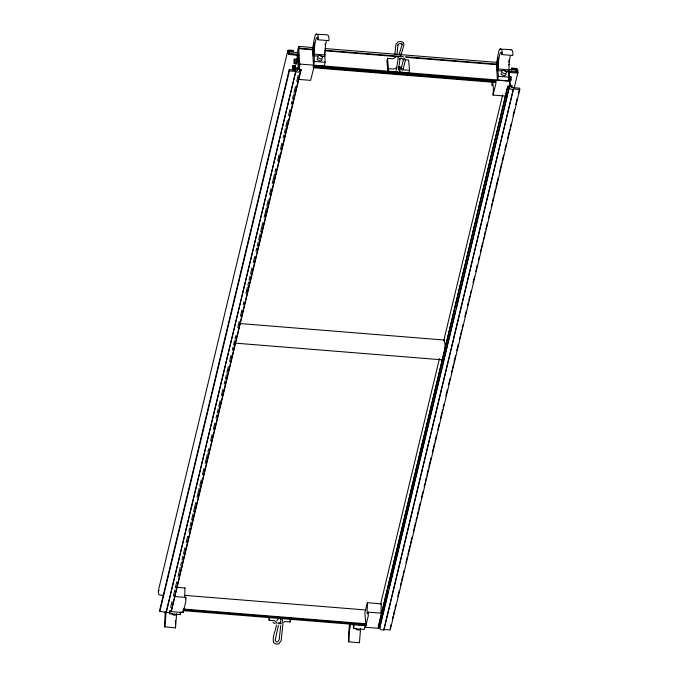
<?xml version="1.0" encoding="UTF-8"?>
<svg xmlns="http://www.w3.org/2000/svg" width="678" height="678" viewBox="0 0 678 678"><rect width="100%" height="100%" fill="white"/><g stroke="black" fill="none" stroke-linecap="round" stroke-linejoin="round"><path stroke-width="1.02" d="M313.524 65.351C315.194 60.596 313.583 55.664 314.38 50.774A9.95 1.644 -85.4 0 1 315.075 42.816L316.007 38.816L317.101 37.307L318.067 39.773L328.796 40.638L329.084 39.434L328.542 35.781L326.974 34.764L315.795 34.264C314.194 35.502 312.075 54.774 312.448 48.545L313.524 65.351L324.254 66.224C325.923 61.461 324.313 56.528 325.109 51.638A9.95 1.644 -85.4 0 1 325.804 43.689L326.304 41.35M498.271 68.97L498.313 65.613A9.95 1.644 -85.4 0 1 499.016 57.664L499.949 53.655L501.042 52.147L502.008 54.613L512.738 55.477L513.017 54.274L512.475 50.621L510.907 49.604L499.737 49.113C498.127 50.342 496.016 69.622 496.381 63.385L497.466 80.199L508.195 81.063L509.127 77.156L498.398 76.292L497.872 70.614L498.271 68.97L509 69.842L509.042 66.478A9.95 1.644 -85.4 0 1 509.746 58.528L510.246 56.189M396.935 54.765L397.952 44.943L397.376 45.553L399.113 43.756L400.91 43.629L402.342 44.367L401.656 43.901L401.944 45.121L399.13 54.257L399.859 55.096L401.054 55.028L401.062 54.155M324.618 52.308L324.499 55.02M293.057 68.105L292.811 65.427L294.803 65.588L295.049 68.266L293.057 68.105L292.676 69.707L294.667 69.859L294.871 65.096L294.566 65.868M294.184 63.427L294.311 59.155L296.303 59.308L296.625 59.85L296.176 63.588L294.184 63.427L294.311 59.155M295.413 70.054L295.142 68.088L297.134 68.241L297.405 70.207M509.254 78.436L508.983 76.47L510.975 76.639L510.848 80.911L510.526 80.368M509.746 84.877L509.475 82.911M512.076 87.53L511.805 85.564L509.814 85.403M175.39 620.37L175.526 627.879L176.594 613.895M295.532 68.147L295.252 65.122L294.947 65.902M495.296 82.207L495.906 80.14L495.889 83.623L493.05 95.073L505.856 96.107M165.11 612.251L164.669 626.836L175.526 627.879M508.847 64.91L508.881 64.452M297.549 51.223L298.744 46.409L312.465 47.519M282.938 623.675L281.201 640.524L278.921 643.803L275.938 644.1L273.675 642.6C271.886 636.701 275.87 630.676 276.438 624.87M508.831 62.317L509.076 59.715M394.884 54.503L395.96 44.163L398.308 41.748L401.249 41.536L403.478 42.68L403.969 44.731L401.054 55.028M280.734 625.548L279.183 639.786L277.76 641.837L276.471 641.964L275.149 640.32L278.395 625.447M396.452 69.317L398.308 57.206M398.401 69.978L400.181 58.147L399.418 58.978L401.334 58.105M445.319 353.28L445.505 351.899M360.535 628.735L359.467 642.719L348.738 641.854L348.602 634.345L349.551 623.158M299.523 64.944L299.1 66.376M382.078 617.099L382.256 615.929M492.101 81.784L492.025 85.487L492.847 83.241L493.406 88.759L493.05 95.073M295.15 68.114L294.608 70.376M166.279 611.166L164.796 627.014M298.074 55.384L296.828 54.215L288.947 53.308L288.836 50.833L293.498 51.121L293.438 50.443L288.836 50.079L287.76 50.791L158.211 591.241L158.906 594.801L163.551 595.428M288.853 53.943L289.345 51.884L297.778 52.562M287.76 50.791L288.455 54.35L295.972 55.215L297.193 56.121L298.413 69.241L296.981 70.198L289.277 69.58L159.728 610.022L159.855 611.378L168.949 612.649L170.025 611.929L169.898 610.581L171.432 610.7L300.981 70.258L300.905 69.444L299.371 69.326L297.71 51.46L297.286 53.248M159.855 611.378L289.404 70.936L289.277 69.58M292.811 65.427L292.676 69.707M299.091 66.342L299.718 64.046L298.651 47.435L298.812 48.138L312.533 49.248M298.812 48.138L298.744 46.409M295.922 60.901L296.303 59.308M166.212 611.895L295.761 71.444L289.404 70.936M166.263 612.437L295.761 71.444M299.354 69.19L299.744 64.402M170.636 607.488L172.119 601.318M173.348 596.165L174.831 589.987M175.322 587.936L176.805 581.758M178.043 576.605L180.263 567.342M180.755 565.283L181.492 562.198M181.992 560.138L182.975 556.019M183.467 553.96L184.95 547.782M186.179 542.637L187.662 536.459M188.899 531.315L189.637 528.23M190.128 526.17L191.12 522.052M191.611 519.992L193.094 513.814M193.586 511.754L195.806 502.491M197.044 497.347L199.264 488.075M199.756 486.016L201.239 479.846M202.468 474.693L203.951 468.523M205.18 463.371L207.4 454.107M207.9 452.048L208.638 448.963M210.612 440.725L212.095 434.547M213.324 429.403L214.807 423.225M216.045 418.08L216.782 414.987M217.274 412.927L218.265 408.817M218.757 406.758L220.231 400.579M221.469 395.427L222.952 389.257M224.181 384.104L224.926 381.019M225.418 378.96L226.401 374.841M226.901 372.781L228.376 366.603M229.613 361.459L231.096 355.28M232.325 350.136L233.071 347.051M233.563 344.992L234.546 340.873M235.037 338.814L235.783 335.72M237.758 327.491L239.232 321.313M240.47 316.168L241.953 309.99M243.182 304.837L243.927 301.752M245.902 293.515L247.377 287.345M247.868 285.285L248.614 282.192M249.106 280.133L250.097 276.014M250.589 273.963L252.063 267.785M253.301 262.632L254.784 256.462M256.013 251.309L256.759 248.224M257.25 246.165L258.233 242.046M258.733 239.987L260.208 233.808M260.708 231.749L262.928 222.486M264.157 217.341L266.378 208.078M266.869 206.019L268.352 199.841M269.59 194.696L271.064 188.518M272.302 183.374L274.522 174.102M275.014 172.043L275.76 168.958M277.726 160.72L279.209 154.55M280.446 149.397L281.921 143.219M283.158 138.075L283.896 134.99M284.396 132.93L285.379 128.812M285.87 126.752L287.353 120.574M288.591 115.429L290.065 109.251M291.303 104.107L292.04 101.014M292.532 98.954L293.523 94.844M294.015 92.784L295.498 86.606M296.727 81.453L298.21 75.283M181.009 611.675L180.306 614.599L169.576 613.734L170.28 610.81M189.12 535.773L171.432 610.7M189.611 533.713L256.242 255.767M256.733 253.708L300.905 69.444M313.321 66.063L313.507 65.419L313.49 68.902L310.643 80.351L298.82 79.402M400.028 56.681L396.774 56.579L392.918 58.791L387.519 58.359L386.901 60.935L387.858 71.215L397.13 71.97L397.266 71.402M387.858 71.215L388.477 68.639L387.519 58.359M401.868 58.257L403.198 59.622L408.597 60.054L409.554 70.343L408.936 72.919L399.656 72.173L399.791 71.605M277.2 623.455L274.531 620.717L269.132 620.285L269.751 617.7M279.022 618.455L277.217 619.912L276.904 621.217M281.556 618.658L282.607 620.353L282.294 621.65M282.497 622.87L284.811 621.548L290.209 621.98L290.828 619.404M353.518 628.574L354.45 624.675L365.179 625.54L364.247 629.438L353.518 628.574L353.077 623.845M497.466 80.199L498.398 76.292M508.119 71.19L508.441 69.859M380.502 604.539L439.471 358.509M443.666 341.009L502.644 94.979M509.034 77.334L509 69.842M511.365 70.131L511.865 68.071L516.458 68.444L517.687 69.342L517.958 72.326L514.263 87.767M509.364 86.267L507.83 86.14L378.282 626.591L378.358 627.396L379.892 627.523L380.019 628.879L381.239 629.777L383.926 629.998L513.424 89.013L519.789 89.521L390.24 629.972L383.875 629.455L513.424 89.013M378.358 627.396L507.83 86.14M509.475 81.962L508.712 70.215M388.452 590.682L379.324 628.387L365.391 627.286L365.747 622.658L364.832 612.743L367.34 602.691L381.273 603.886L380.994 612.581M388.952 588.623L455.574 310.677M456.065 308.617L509.687 84.733L509.653 81.36M379.892 627.523L509.441 87.081L507.907 86.954M390.113 628.608L391.096 624.497M392.333 619.345L393.071 616.26M393.571 614.2L394.554 610.081M395.045 608.022L395.791 604.937M397.766 596.699L399.24 590.521M400.478 585.377L401.215 582.283M401.707 580.232L402.698 576.114M403.19 574.054L403.927 570.961M405.902 562.732L407.385 556.553M407.876 554.494L410.097 545.231M410.597 543.171L412.071 536.993M413.309 531.849L415.529 522.577M416.021 520.526L416.758 517.433M417.258 515.373L418.241 511.254M418.733 509.195L420.216 503.025M421.453 497.872L422.928 491.703M424.165 486.55L424.903 483.465M425.403 481.405L426.386 477.287M426.877 475.227L428.36 469.049M428.852 466.989L431.072 457.726M432.31 452.582L434.53 443.319M435.022 441.259L436.505 435.081M437.734 429.937L439.217 423.758M440.454 418.606L442.675 409.343M443.166 407.283L443.904 404.198M445.878 395.96L447.361 389.782M448.59 384.638L450.073 378.46M451.311 373.315L452.048 370.23M452.54 368.171L453.531 364.052M454.023 361.993L455.506 355.814M456.735 350.67L458.218 344.492M459.455 339.347L460.192 336.254M460.684 334.195L461.676 330.076M462.167 328.016L462.905 324.931M464.879 316.694L466.362 310.524M467.591 305.371L468.337 302.286M468.829 300.227L469.812 296.108M470.312 294.049L471.049 290.964M473.024 282.726L474.507 276.548M475.736 271.403L477.219 265.225M478.448 260.081L479.193 256.987M480.422 251.843L482.643 242.58M483.143 240.521L483.88 237.436M484.372 235.376L485.363 231.257M485.855 229.198L487.338 223.02M488.567 217.875L490.05 211.697M491.279 206.553L492.025 203.459M492.516 201.4L493.508 197.281M493.999 195.222L495.474 189.052M495.974 186.992L498.194 177.729M499.423 172.576L501.644 163.313M502.144 161.254L503.618 155.076M504.856 149.931L506.339 143.753M507.568 138.609L509.788 129.345M510.28 127.286L511.026 124.193M513 115.963L514.475 109.785M515.712 104.632L517.195 98.463M518.424 93.31L519.17 90.225M185.484 598.886L185.84 597.428L175.009 596.555M382.045 613.259L368.247 612.149C365.993 618.828 367.908 604.157 367.34 602.691M400.757 70.156L403.469 59.486M402.757 70.707L405.469 60.028M350.755 624.04L349.39 630.71L348.738 641.854M508.076 72.334L509.119 71.343L516.848 71.876L516.602 69.207L511.924 68.749L511.865 68.071M296.074 59.596L296.371 58.817L296.735 60.206L296.116 64.105L295.803 63.291M296.456 59.622L296.761 58.85L297.04 61.867L296.244 63.893M294.989 70.41L295.294 69.631M296.896 68.52L297.201 67.749L297.566 69.139M297.278 68.554L297.583 67.775L297.947 69.164M508.746 76.75L509.305 76.216M318.067 39.773L318.389 37.705L317.804 34.917L316.245 33.9M502.008 54.613L502.322 52.553L501.745 49.757L500.178 48.74M184.696 588.546L184.933 587.97L184.789 596.75M506.847 96.183L507.076 95.615M380.9 604.378L381.138 603.801M322.067 59.376L321.592 60.461L320.169 60.944L317.296 59.588L317.177 58.384M506.008 74.224L505.525 75.3L504.11 75.783L501.228 74.427L501.118 73.232M444.132 340.568L444.404 340.042L239.681 323.525M517.958 72.326L516.89 73.038L510.178 72.504L509.102 73.216L510.322 86.335L511.958 87.547L519.662 88.165L519.789 89.521M396.393 68.97L396.079 70.266M510.466 49.977L510.907 49.604M176.611 614.26L175.602 615.09L173.941 615.166L172.407 614.446L171.72 613.268M360.543 629.099L359.535 629.938L357.874 630.006L356.348 629.286L355.662 628.108M399.13 54.257L399.884 53.681M396.952 67.308L393.876 69.071L388.477 68.639M158.525 590.716L159.288 590.521M398.503 67.8L400.291 67.944L401.783 69.402M280.175 622.819L278.387 622.675M280.963 623.76L278.59 623.735M170.178 611.531L183.119 612.556L185.874 601.267L185.84 597.428M365.391 627.286L368.281 615.98L368.247 612.149M294.633 59.698L296.625 59.85M294.566 61.834L296.557 61.986M293.125 65.969L295.116 66.13M295.455 68.631L297.447 68.783M325.126 48.545L497.135 62.418M325.194 50.265L403.283 56.571M405.393 56.74L496.143 64.063M298.345 48.68L312.066 49.791M324.728 50.808L395.435 56.511M405.986 57.367L496.737 64.69M508.449 69.563L515.822 70.156L516.051 72.588M314.329 54.13L325.059 54.994M313.939 55.766L317.838 56.079M320.762 56.316L324.669 56.63M497.872 70.614L501.779 70.927M504.703 71.165L508.602 71.478M296.947 54.91L299.057 55.079M398.308 66.749L401.486 67.164M314.465 61.452L325.194 62.317M409.554 70.343L404.156 69.902L402.817 68.537M299.718 64.046L509.712 80.987M313.202 66.122L495.762 80.852M313.16 67.037L495.72 81.767M314.033 67.825L495.533 82.47M300.981 70.258L299.447 70.131L299.261 72.012L295.811 71.987M513.475 89.555L509.983 89.013L509.441 87.081M234.639 343.085L442.522 359.857M177.051 587.334L184.933 587.97M184.577 595.36L365.756 609.98M183.23 609.022L365.789 623.752M186.077 609.903L258.894 615.777M261.005 615.946L275.776 617.141M277.887 617.311L301.1 619.184M303.21 619.353L317.99 620.548M320.101 620.717L334.873 621.912M336.983 622.082L343.314 622.59M345.424 622.76L351.755 623.268M353.865 623.438L360.196 623.955M362.306 624.124L365.476 624.379M183.052 609.81L365.611 624.54M183.738 610.7L366.298 625.438M509.297 77.012L511.297 77.182M509.237 79.148L511.229 79.318M510.127 85.945L512.119 86.106M403.342 58.054L404.834 58.41M272.937 622.506L275.115 623.624M359.467 642.719L359.306 642.261M444.404 340.042L445.336 348.534M182.992 612.565L182.789 610.98M399.181 67.029L399.656 72.173M383.875 629.455L383.926 629.998M289.345 51.884L289.498 53.503M290.023 619.929L290.209 621.98M268.844 617.2L269.132 620.285M180.136 612.709L180.306 614.599M169.407 611.844L169.576 613.734M280.573 618.446L280.878 623.591M325.118 43.96L325.143 44.875M313.906 50.553L313.329 55.604L313.067 48.146L314.27 42.96L313.906 50.553M497.847 65.402L497.262 70.444L497.008 62.995L498.211 57.8L497.847 65.402M322.55 57.367L322.075 58.452L320.652 58.935L317.77 57.579L317.66 56.376L318.668 55.545L320.33 55.469L321.864 56.189L322.55 57.367M506.491 72.215L506.008 73.292L504.593 73.775L501.712 72.427L501.601 71.224L502.61 70.385L504.271 70.317L505.796 71.037L506.491 72.215"/></g></svg>
